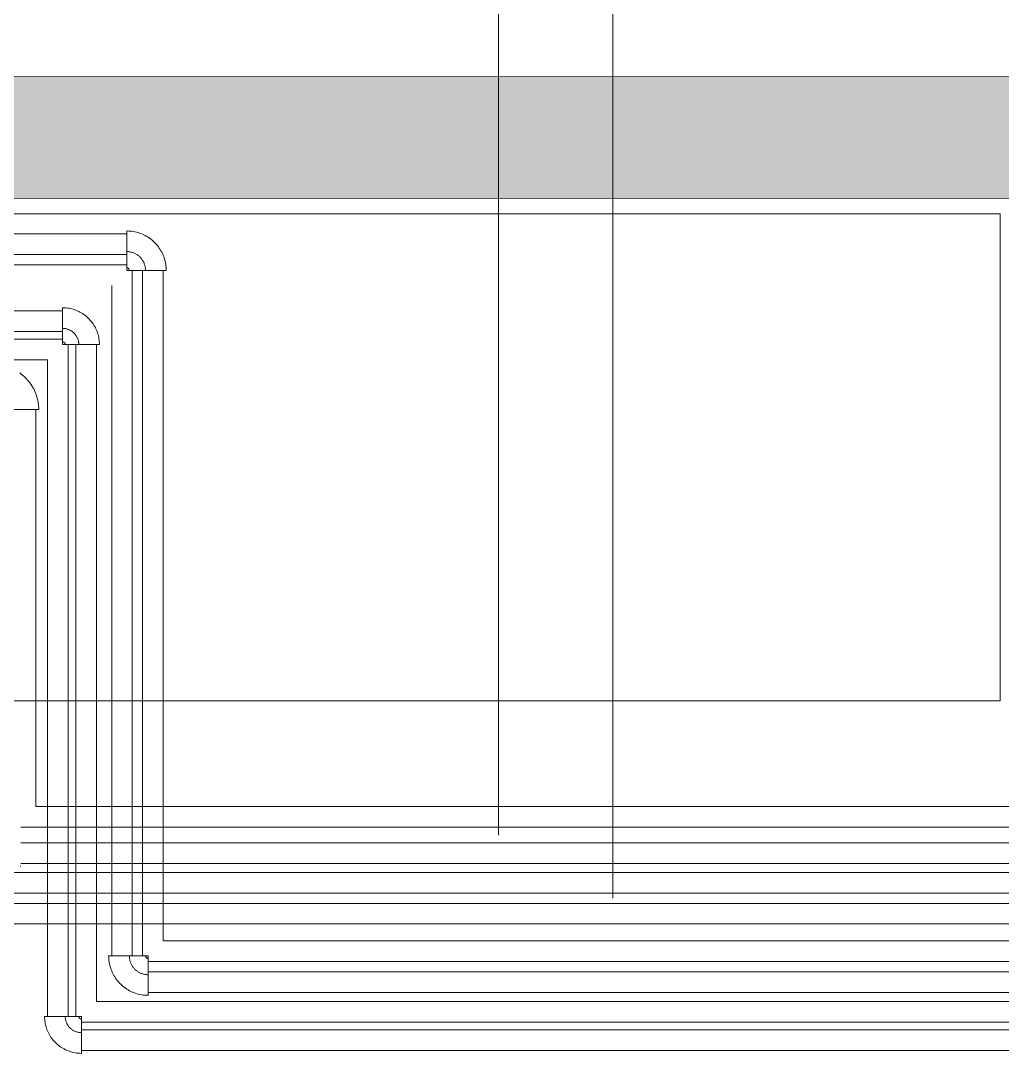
# Model space of a CAD drawing. Header units: metres. Extents: x 29 to 86.9, y -23.2 to 39.7.
# Drawn here: x 72.343 to 73.552, y -14.677 to -13.406 of the extents above; entities that cross this region are included whole.
import ezdxf

# ---------------------------------------------------------------- set-up
doc = ezdxf.new("R2010")
doc.units = ezdxf.units.M
doc.header["$LTSCALE"] = 100
doc.layers.get('0').update_dxf_attribs({"color": 254})
for name, color, linetype, lineweight in [('Arqui', 8, 'Continuous', 0), ('P-PIPE', 7, 'Continuous', 18), ('P-PIPE-IDEN', 7, 'Continuous', 9)]:
    doc.layers.add(name, color=color, linetype=linetype, lineweight=lineweight)

# ---------------------------------------------------------------- blocks, each defined once
blk = doc.blocks.new('A$C9582355f')
at = {"layer": 'Arqui', "ltscale": 0.03}
h = blk.add_hatch(color=256, dxfattribs=at)
h.dxf.hatch_style = 1
h.paths.add_polyline_path([(53.7142, 9.5392), (53.7142, 9.6892), (45.0166, 9.6891), (45.0165, 9.752), (44.8665, 9.752), (44.8666, 9.6892), (42.2667, 9.6898), (42.2668, 8.8269), (42.7667, 8.8263), (42.7667, 9.5396), (42.6167, 9.5396), (42.6166, 8.9764), (42.4168, 8.9769), (42.4167, 9.5398)])
at = {"layer": 'Arqui'}
for points in [[(53.7142, 9.5392), (53.7142, 9.6892), (42.4167, 9.6898), (42.4167, 9.5397)], [(44.5664, 9.5204), (42.8154, 9.5204), (42.8154, 8.9212), (44.5664, 8.9212)]]:
    blk.add_lwpolyline(points, close=True, dxfattribs=at)
blk = doc.blocks.new('Elbow - Welded - REFRIGERACION-V8-NIVEL 02')
at = {"layer": 'P-PIPE', "color": 1, "true_color": 0xff0000, "flags": 128}
for points in [[(72.4971, -13.713), (72.4971, -13.712), (72.497, -13.7111), (72.4969, -13.7102), (72.4968, -13.7093), (72.4966, -13.7084), (72.4964, -13.7075), (72.4962, -13.7066), (72.4959, -13.7057), (72.4956, -13.7048), (72.4953, -13.704), (72.4949, -13.7031), (72.4945, -13.7023), (72.494, -13.7015), (72.4935, -13.7007), (72.493, -13.6999), (72.4925, -13.6992), (72.4919, -13.6984), (72.4913, -13.6977), (72.4907, -13.697), (72.4901, -13.6964), (72.4894, -13.6958), (72.4887, -13.6951), (72.488, -13.6946), (72.4872, -13.694), (72.4865, -13.6935), (72.4857, -13.693), (72.4849, -13.6926), (72.484, -13.6922), (72.4832, -13.6918), (72.4823, -13.6914), (72.4815, -13.6911), (72.4806, -13.6908), (72.4797, -13.6906), (72.4788, -13.6904), (72.4779, -13.6902), (72.477, -13.69), (72.4761, -13.6899), (72.4751, -13.6899), (72.4742, -13.6898), (72.474, -13.6898)], [(72.474, -13.7098), (72.4741, -13.7098), (72.4742, -13.7098), (72.4743, -13.7098), (72.4745, -13.7098), (72.4746, -13.7099), (72.4747, -13.7099), (72.4748, -13.7099), (72.475, -13.71), (72.4751, -13.71), (72.4752, -13.71), (72.4753, -13.7101), (72.4754, -13.7101), (72.4755, -13.7102), (72.4756, -13.7103), (72.4758, -13.7103), (72.4759, -13.7104), (72.476, -13.7105), (72.4761, -13.7106), (72.4761, -13.7107), (72.4762, -13.7108), (72.4763, -13.7108), (72.4764, -13.7109), (72.4765, -13.711), (72.4766, -13.7111), (72.4766, -13.7113), (72.4767, -13.7114), (72.4768, -13.7115), (72.4768, -13.7116), (72.4769, -13.7117), (72.4769, -13.7118), (72.477, -13.7119), (72.477, -13.7121), (72.477, -13.7122), (72.4771, -13.7123), (72.4771, -13.7124), (72.4771, -13.7126), (72.4771, -13.7127), (72.4771, -13.7128), (72.4771, -13.7129), (72.4771, -13.713)]]:
    blk.add_lwpolyline(points, dxfattribs=at)
at = {"layer": 'P-PIPE', "color": 1, "true_color": 0xff0000}
for centre, major_axis, ratio, start_param, end_param in [((72.474, -13.6998), (0, 0.00997), 0.000001, 3.141614, 6.283185), ((72.474, -13.6998), (0, 0.00997), 0.000001, 0.00002, 3.141593), ((72.4871, -13.713), (0.00997, 0), 0.000021, 3.141593, 6.283184), ((72.4871, -13.713), (0.00997, 0), 0.000021, 0, 3.141592)]:
    blk.add_ellipse(centre, major_axis=major_axis, ratio=ratio, start_param=start_param, end_param=end_param, dxfattribs=at)
blk = doc.blocks.new('Elbow - Welded - REFRIGERACION-V28-NIVEL 02')
at = {"layer": 'P-PIPE', "color": 11, "true_color": 0xff8080, "flags": 128}
for points in [[(72.415, -13.8043), (72.415, -13.8035), (72.4149, -13.8027), (72.4148, -13.8019), (72.4147, -13.8012), (72.4146, -13.8004), (72.4144, -13.7996), (72.4142, -13.7988), (72.414, -13.7981), (72.4137, -13.7973), (72.4134, -13.7966), (72.4131, -13.7958), (72.4127, -13.7951), (72.4123, -13.7944), (72.4119, -13.7937), (72.4115, -13.7931), (72.411, -13.7924), (72.4105, -13.7918), (72.41, -13.7912), (72.4095, -13.7906), (72.4089, -13.79), (72.4083, -13.7895), (72.4077, -13.789), (72.4071, -13.7885), (72.4065, -13.788), (72.4058, -13.7875), (72.4051, -13.7871), (72.4044, -13.7867), (72.4037, -13.7864), (72.403, -13.786), (72.4023, -13.7857), (72.4015, -13.7855), (72.4008, -13.7852), (72.4, -13.785), (72.3992, -13.7848), (72.3984, -13.7847), (72.3976, -13.7846), (72.3968, -13.7845), (72.396, -13.7844), (72.3953, -13.7844), (72.395, -13.7844)], [(72.395, -13.8012), (72.3952, -13.8012), (72.3953, -13.8012), (72.3954, -13.8012), (72.3955, -13.8012), (72.3957, -13.8012), (72.3958, -13.8012), (72.3959, -13.8013), (72.396, -13.8013), (72.3962, -13.8014), (72.3963, -13.8014), (72.3964, -13.8015), (72.3965, -13.8015), (72.3966, -13.8016), (72.3967, -13.8016), (72.3968, -13.8017), (72.3969, -13.8018), (72.397, -13.8019), (72.3971, -13.8019), (72.3972, -13.802), (72.3973, -13.8021), (72.3974, -13.8022), (72.3975, -13.8023), (72.3976, -13.8024), (72.3976, -13.8025), (72.3977, -13.8026), (72.3978, -13.8027), (72.3978, -13.8028), (72.3979, -13.8029), (72.3979, -13.8031), (72.398, -13.8032), (72.398, -13.8033), (72.3981, -13.8034), (72.3981, -13.8035), (72.3981, -13.8037), (72.3982, -13.8038), (72.3982, -13.8039), (72.3982, -13.804), (72.3982, -13.8042), (72.3982, -13.8043), (72.3982, -13.8043)]]:
    blk.add_lwpolyline(points, dxfattribs=at)
at = {"layer": 'P-PIPE', "color": 11, "true_color": 0xff8080}
for centre, major_axis, ratio, start_param, end_param in [((72.395, -13.7928), (0, 0.00838), 0.000001, 3.141614, 6.283185), ((72.395, -13.7928), (0, 0.00838), 0.000001, 0.000021, 3.141593), ((72.4066, -13.8043), (0.00838, 0), 0.000022, 3.141593, 6.283184), ((72.4066, -13.8043), (0.00838, 0), 0.000022, 0, 3.141592)]:
    blk.add_ellipse(centre, major_axis=major_axis, ratio=ratio, start_param=start_param, end_param=end_param, dxfattribs=at)
blk = doc.blocks.new('Elbow - Welded - REFRIGERACION-V29-NIVEL 02')
at = {"layer": 'P-PIPE', "color": 11, "true_color": 0xff8080, "flags": 128}
for points in [[(72.3982, -14.6312), (72.3982, -14.632), (72.3983, -14.6328), (72.3984, -14.6336), (72.3985, -14.6344), (72.3986, -14.6352), (72.3988, -14.636), (72.399, -14.6367), (72.3992, -14.6375), (72.3995, -14.6382), (72.3998, -14.639), (72.4001, -14.6397), (72.4005, -14.6404), (72.4008, -14.6411), (72.4013, -14.6418), (72.4017, -14.6425), (72.4022, -14.6431), (72.4026, -14.6438), (72.4032, -14.6444), (72.4037, -14.6449), (72.4043, -14.6455), (72.4048, -14.6461), (72.4054, -14.6466), (72.4061, -14.6471), (72.4067, -14.6475), (72.4074, -14.648), (72.4081, -14.6484), (72.4088, -14.6488), (72.4095, -14.6492), (72.4102, -14.6495), (72.4109, -14.6498), (72.4117, -14.6501), (72.4124, -14.6503), (72.4132, -14.6505), (72.414, -14.6507), (72.4148, -14.6509), (72.4156, -14.651), (72.4163, -14.6511), (72.4171, -14.6511), (72.4179, -14.6512), (72.4182, -14.6512)], [(72.4182, -14.6344), (72.418, -14.6344), (72.4179, -14.6344), (72.4178, -14.6344), (72.4176, -14.6343), (72.4175, -14.6343), (72.4174, -14.6343), (72.4173, -14.6343), (72.4172, -14.6342), (72.417, -14.6342), (72.4169, -14.6341), (72.4168, -14.6341), (72.4167, -14.634), (72.4166, -14.634), (72.4165, -14.6339), (72.4164, -14.6338), (72.4163, -14.6338), (72.4162, -14.6337), (72.4161, -14.6336), (72.416, -14.6335), (72.4159, -14.6334), (72.4158, -14.6333), (72.4157, -14.6332), (72.4156, -14.6331), (72.4156, -14.633), (72.4155, -14.6329), (72.4154, -14.6328), (72.4154, -14.6327), (72.4153, -14.6326), (72.4152, -14.6325), (72.4152, -14.6324), (72.4152, -14.6322), (72.4151, -14.6321), (72.4151, -14.632), (72.415, -14.6319), (72.415, -14.6318), (72.415, -14.6316), (72.415, -14.6315), (72.415, -14.6314), (72.415, -14.6312), (72.415, -14.6312)]]:
    blk.add_lwpolyline(points, dxfattribs=at)
at = {"layer": 'P-PIPE', "color": 11, "true_color": 0xff8080}
for centre, major_axis, ratio, start_param, end_param in [((72.4066, -14.6312), (0.00838, 0), 0.000022, 3.141593, 6.283182), ((72.4066, -14.6312), (0.00838, 0), 0.000022, 0, 3.141589), ((72.4182, -14.6428), (0, 0.00838), 0.000003, 3.141614, 6.283185), ((72.4182, -14.6428), (0, 0.00838), 0.000003, 0.000022, 3.141593)]:
    blk.add_ellipse(centre, major_axis=major_axis, ratio=ratio, start_param=start_param, end_param=end_param, dxfattribs=at)
blk = doc.blocks.new('Elbow - Welded - REFRIGERACION-V31-NIVEL 02')
at = {"layer": 'P-PIPE', "color": 1, "true_color": 0xff0000, "flags": 128}
for points in [[(72.4771, -14.5567), (72.4772, -14.5576), (72.4772, -14.5585), (72.4773, -14.5594), (72.4774, -14.5604), (72.4776, -14.5613), (72.4778, -14.5622), (72.478, -14.5631), (72.4783, -14.5639), (72.4786, -14.5648), (72.479, -14.5657), (72.4793, -14.5665), (72.4797, -14.5673), (72.4802, -14.5682), (72.4807, -14.569), (72.4812, -14.5697), (72.4817, -14.5705), (72.4823, -14.5712), (72.4829, -14.5719), (72.4835, -14.5726), (72.4841, -14.5733), (72.4848, -14.5739), (72.4855, -14.5745), (72.4862, -14.5751), (72.487, -14.5756), (72.4878, -14.5761), (72.4886, -14.5766), (72.4894, -14.5771), (72.4902, -14.5775), (72.491, -14.5779), (72.4919, -14.5782), (72.4927, -14.5785), (72.4936, -14.5788), (72.4945, -14.5791), (72.4954, -14.5793), (72.4963, -14.5795), (72.4972, -14.5796), (72.4982, -14.5797), (72.4991, -14.5798), (72.5, -14.5798), (72.5003, -14.5798)], [(72.5003, -14.5598), (72.5001, -14.5598), (72.5, -14.5598), (72.4999, -14.5598), (72.4997, -14.5598), (72.4996, -14.5598), (72.4995, -14.5598), (72.4994, -14.5597), (72.4993, -14.5597), (72.4991, -14.5596), (72.499, -14.5596), (72.4989, -14.5595), (72.4988, -14.5595), (72.4987, -14.5594), (72.4986, -14.5594), (72.4985, -14.5593), (72.4984, -14.5592), (72.4983, -14.5591), (72.4982, -14.5591), (72.4981, -14.559), (72.498, -14.5589), (72.4979, -14.5588), (72.4978, -14.5587), (72.4977, -14.5586), (72.4977, -14.5585), (72.4976, -14.5584), (72.4975, -14.5583), (72.4975, -14.5582), (72.4974, -14.5581), (72.4973, -14.5579), (72.4973, -14.5578), (72.4973, -14.5577), (72.4972, -14.5576), (72.4972, -14.5575), (72.4972, -14.5573), (72.4971, -14.5572), (72.4971, -14.5571), (72.4971, -14.557), (72.4971, -14.5568), (72.4971, -14.5567), (72.4971, -14.5567)]]:
    blk.add_lwpolyline(points, dxfattribs=at)
at = {"layer": 'P-PIPE', "color": 1, "true_color": 0xff0000}
for centre, major_axis, ratio, start_param, end_param in [((72.4871, -14.5567), (0.00997, 0), 0.000021, 3.141589, 6.283182), ((72.4871, -14.5567), (0.00997, 0), 0.000021, 6.283182, 9.424775), ((72.5003, -14.5698), (0, 0.00997), 0.000003, 3.141614, 6.283207), ((72.5003, -14.5698), (0, 0.00997), 0.000003, 0.000021, 3.141614)]:
    blk.add_ellipse(centre, major_axis=major_axis, ratio=ratio, start_param=start_param, end_param=end_param, dxfattribs=at)

msp = doc.modelspace()

# ---------------------------------------------------------------- linework, layer by layer
at = {"layer": 'P-PIPE', "color": 1, "true_color": 0xff0000}
for p, q in [((72.474, -13.6681), (70.5976, -13.6681)), ((72.474, -13.6935), (70.5976, -13.6935)), ((72.474, -13.7062), (72.474, -13.6935)), ((70.5976, -13.7062), (72.474, -13.7062)), ((72.4808, -13.713), (72.4808, -14.5567)), ((72.4935, -14.5567), (72.4935, -13.713)), ((72.5189, -14.5381), (72.5189, -13.713)), ((72.4554, -13.7316), (72.4554, -14.5567)), ((72.3107, -13.8842), (72.3656, -13.8842)), ((72.362, -14.373), (72.362, -13.8842)), ((75.4139, -14.373), (72.362, -14.373)), ((75.4325, -14.3984), (72.3434, -14.3984)), ((72.3434, -14.4174), (75.4325, -14.4174)), ((72.3434, -14.4428), (75.4325, -14.4428)), ((80.6579, -14.5381), (72.5189, -14.5381)), ((80.6579, -14.5635), (72.5003, -14.5635)), ((72.5003, -14.5762), (80.6579, -14.5762)), ((72.5003, -14.6016), (80.6393, -14.6016))]:
    msp.add_line(p, q, dxfattribs=at)
at = {"layer": 'P-PIPE', "color": 11, "true_color": 0xff8080}
for p, q in [((72.395, -13.7627), (70.6836, -13.7627)), ((72.395, -13.7881), (70.6836, -13.7881)), ((72.395, -13.7976), (72.395, -13.7881)), ((70.6836, -13.7976), (72.395, -13.7976)), ((72.4018, -13.8044), (72.4018, -14.6313)), ((72.4114, -14.6313), (72.4114, -13.8044)), ((72.4368, -14.6127), (72.4368, -13.8044)), ((70.7022, -13.823), (72.3764, -13.823)), ((72.3764, -13.823), (72.3764, -14.6313)), ((75.4949, -14.4539), (72.2766, -14.4539)), ((75.5135, -14.4793), (72.258, -14.4793)), ((72.258, -14.492), (75.5135, -14.492)), ((72.258, -14.5174), (75.5135, -14.5174)), ((80.587, -14.6127), (72.4368, -14.6127)), ((80.587, -14.6381), (72.4182, -14.6381)), ((72.4182, -14.6476), (80.587, -14.6476)), ((72.4182, -14.673), (80.5684, -14.673))]:
    msp.add_line(p, q, dxfattribs=at)
at = {"layer": 'P-PIPE', "color": 1, "true_color": 0xff0000, "flags": 128}
for points in [[(72.5225, -13.713), (72.5224, -13.7111), (72.5223, -13.7091), (72.5221, -13.7072), (72.5219, -13.7053), (72.5215, -13.7034), (72.5211, -13.7015), (72.5206, -13.6996), (72.52, -13.6977), (72.5194, -13.6959), (72.5187, -13.6941), (72.5179, -13.6923), (72.517, -13.6906), (72.5161, -13.6889), (72.5151, -13.6872), (72.514, -13.6856), (72.5129, -13.684), (72.5117, -13.6825), (72.5104, -13.681), (72.5091, -13.6796), (72.5078, -13.6782), (72.5063, -13.6769), (72.5049, -13.6756), (72.5034, -13.6744), (72.5018, -13.6733), (72.5002, -13.6722), (72.4985, -13.6712), (72.4968, -13.6702), (72.4951, -13.6693), (72.4933, -13.6685), (72.4915, -13.6678), (72.4897, -13.6671), (72.4879, -13.6665), (72.486, -13.666), (72.4841, -13.6656), (72.4822, -13.6652), (72.4803, -13.6649), (72.4784, -13.6647), (72.4764, -13.6646), (72.4745, -13.6645), (72.474, -13.6645)], [(72.3656, -13.8842), (72.3656, -13.882), (72.3654, -13.8798), (72.3652, -13.8776), (72.3649, -13.8755), (72.3645, -13.8733), (72.364, -13.8712), (72.3635, -13.8691), (72.3628, -13.867), (72.3621, -13.8649), (72.3613, -13.8628), (72.3604, -13.8608), (72.3594, -13.8589), (72.3584, -13.857), (72.3572, -13.8551), (72.356, -13.8532), (72.3547, -13.8514), (72.3534, -13.8497), (72.352, -13.848), (72.3505, -13.8464), (72.349, -13.8449), (72.3474, -13.8434), (72.3457, -13.8419), (72.344, -13.8406), (72.3422, -13.8393)], [(72.3428, -14.4464), (72.3434, -14.4464)], [(72.4517, -14.5567), (72.4518, -14.5587), (72.4519, -14.5606), (72.4521, -14.5625), (72.4524, -14.5644), (72.4527, -14.5664), (72.4531, -14.5682), (72.4536, -14.5701), (72.4542, -14.572), (72.4548, -14.5738), (72.4556, -14.5756), (72.4564, -14.5774), (72.4572, -14.5791), (72.4582, -14.5808), (72.4591, -14.5825), (72.4602, -14.5841), (72.4613, -14.5857), (72.4625, -14.5872), (72.4638, -14.5887), (72.4651, -14.5901), (72.4665, -14.5915), (72.4679, -14.5928), (72.4693, -14.5941), (72.4709, -14.5953), (72.4724, -14.5965), (72.474, -14.5975), (72.4757, -14.5986), (72.4774, -14.5995), (72.4791, -14.6004), (72.4809, -14.6012), (72.4827, -14.6019), (72.4845, -14.6026), (72.4863, -14.6032), (72.4882, -14.6037), (72.4901, -14.6042), (72.492, -14.6045), (72.4939, -14.6048), (72.4959, -14.605), (72.4978, -14.6052), (72.4997, -14.6052), (72.5003, -14.6052)]]:
    msp.add_lwpolyline(points, dxfattribs=at)
at = {"layer": 'P-PIPE', "color": 11, "true_color": 0xff8080, "flags": 128}
for points in [[(72.4404, -13.8044), (72.4403, -13.8026), (72.4402, -13.8008), (72.4401, -13.7989), (72.4398, -13.7972), (72.4395, -13.7954), (72.4391, -13.7936), (72.4386, -13.7918), (72.4381, -13.7901), (72.4375, -13.7884), (72.4368, -13.7867), (72.4361, -13.7851), (72.4353, -13.7834), (72.4344, -13.7818), (72.4335, -13.7803), (72.4325, -13.7788), (72.4314, -13.7773), (72.4303, -13.7759), (72.4291, -13.7745), (72.4279, -13.7731), (72.4266, -13.7718), (72.4253, -13.7706), (72.4239, -13.7694), (72.4225, -13.7683), (72.421, -13.7672), (72.4195, -13.7662), (72.418, -13.7653), (72.4164, -13.7644), (72.4148, -13.7636), (72.4131, -13.7628), (72.4115, -13.7621), (72.4098, -13.7615), (72.408, -13.7609), (72.4063, -13.7605), (72.4045, -13.76), (72.4027, -13.7597), (72.401, -13.7594), (72.3991, -13.7592), (72.3973, -13.7591), (72.3955, -13.759), (72.395, -13.759)], [(72.3728, -14.6313), (72.3728, -14.6331), (72.373, -14.6349), (72.3731, -14.6367), (72.3734, -14.6385), (72.3737, -14.6403), (72.3741, -14.642), (72.3746, -14.6438), (72.3751, -14.6455), (72.3757, -14.6472), (72.3764, -14.6489), (72.3771, -14.6506), (72.3779, -14.6522), (72.3788, -14.6538), (72.3797, -14.6553), (72.3807, -14.6569), (72.3818, -14.6583), (72.3829, -14.6598), (72.3841, -14.6612), (72.3853, -14.6625), (72.3866, -14.6638), (72.3879, -14.665), (72.3893, -14.6662), (72.3907, -14.6673), (72.3921, -14.6684), (72.3937, -14.6694), (72.3952, -14.6704), (72.3968, -14.6712), (72.3984, -14.6721), (72.4, -14.6728), (72.4017, -14.6735), (72.4034, -14.6741), (72.4052, -14.6747), (72.4069, -14.6752), (72.4087, -14.6756), (72.4104, -14.6759), (72.4122, -14.6762), (72.414, -14.6764), (72.4159, -14.6765), (72.4177, -14.6766), (72.4182, -14.6766)]]:
    msp.add_lwpolyline(points, dxfattribs=at)
at = {"layer": 'P-PIPE', "color": 1, "true_color": 0xff0000}
for centre, start, end in [((72.474, -13.713), 360, 90), ((72.474, -13.713), 360, 90), ((72.5003, -14.5567), 180, 270), ((72.5003, -14.5567), 180, 270)]:
    msp.add_arc(centre, 0.000329, start, end, dxfattribs=at)
at = {"layer": 'P-PIPE', "color": 11, "true_color": 0xff8080}
for centre, start, end in [((72.395, -13.8044), 360, 90), ((72.395, -13.8044), 360, 90), ((72.4182, -14.6313), 180, 270), ((72.4182, -14.6313), 180, 270)]:
    msp.add_arc(centre, 0.000318, start, end, dxfattribs=at)
at = {"layer": 'P-PIPE', "color": 1, "true_color": 0xff0000}
for centre, major_axis, ratio, start_param, end_param in [((72.474, -13.6999), (0, 0.0354), 0.000001, 0.000021, 1.570818), ((72.474, -13.6999), (0, 0.0354), 0.000001, 4.71241, 6.283185), ((72.474, -13.6999), (0, 0.0317), 0.000001, 4.712389, 6.283185), ((72.474, -13.6999), (0, 0.0317), 0.000001, 0, 1.570796), ((72.474, -13.6999), (0, 0.0317), 0.000001, 4.285498, 4.712389), ((72.474, -13.6999), (0, 0.0317), 0.000001, 1.570796, 1.99773), ((72.474, -13.6999), (0, 0.0354), 0.000001, 1.570818, 1.941624), ((72.474, -13.6999), (0, 0.0354), 0.000001, 4.341604, 4.71241), ((72.4871, -13.713), (0.0318, 0), 0.000021, 1.570796, 1.997708), ((72.4871, -13.713), (0.0318, 0), 0.000021, 4.285475, 4.712389), ((72.4871, -13.713), (0.0354, 0), 0.000021, 1.570795, 1.941602), ((72.4871, -13.713), (0.0354, 0), 0.000021, 4.341582, 4.712388), ((72.4871, -13.713), (0.00635, 0), 0.000021, 3.141593, 4.712389), ((72.4871, -13.713), (0.00635, 0), 0.000021, 1.570796, 3.141593), ((72.4871, -13.713), (0.00635, 0), 0.000021, 4.712389, 6.283185), ((72.4871, -13.713), (0.00635, 0), 0.000021, 0, 1.570796), ((72.4871, -13.713), (0.0354, 0), 0.000021, 0.000001, 1.570795), ((72.4871, -13.713), (0.0354, 0), 0.000021, 4.712388, 6.283185), ((72.4871, -13.713), (0.0318, 0), 0.000021, 0, 1.570796), ((72.4871, -13.713), (0.0318, 0), 0.000021, 4.712389, 6.283185), ((72.4871, -14.5567), (0.0354, 0), 0.000021, 1.570793, 3.141593), ((72.4871, -14.5567), (0.0354, 0), 0.000021, 3.141596, 4.712386), ((72.4871, -14.5567), (0.0318, 0), 0.000021, 3.141593, 4.712389), ((72.4871, -14.5567), (0.0318, 0), 0.000021, 1.570796, 3.141593), ((72.4871, -14.5567), (0.00635, 0), 0.000021, 1.570796, 3.141593), ((72.4871, -14.5567), (0.00635, 0), 0.000021, 3.141593, 4.712389), ((72.4871, -14.5567), (0.00635, 0), 0.000021, 0, 1.570796), ((72.4871, -14.5567), (0.00635, 0), 0.000021, 4.712389, 6.283185), ((72.4871, -14.5567), (-0.0317, 0), 0.000021, 1.570796, 1.997706), ((72.4871, -14.5567), (0.0318, 0), 0.000021, 1.14388, 1.570796), ((72.4871, -14.5567), (0.0354, 0), 0.000021, 1.199987, 1.570793), ((72.4871, -14.5567), (0.0354, 0), 0.000021, 4.712386, 5.083192), ((72.5003, -14.5699), (0, 0.0317), 0.000003, 1.143905, 1.570796), ((72.5003, -14.5699), (0, 0.0318), 0.000003, 4.712389, 5.139323), ((72.5003, -14.5699), (0, 0.0354), 0.000003, 1.200011, 1.570818), ((72.5003, -14.5699), (0, 0.0354), 0.000003, 4.71241, 5.083216), ((72.5003, -14.5699), (0, 0.00635), 0.000003, 4.712389, 6.283185), ((72.5003, -14.5699), (0, 0.00635), 0.000003, 0, 1.570796), ((72.5003, -14.5699), (0, 0.00635), 0.000003, 3.141593, 4.712389), ((72.5003, -14.5699), (0, 0.00635), 0.000003, 1.570796, 3.141593), ((72.5003, -14.5699), (0, 0.0354), 0.000003, 1.570818, 3.141593), ((72.5003, -14.5699), (0, 0.0354), 0.000003, 3.141614, 4.71241), ((72.5003, -14.5699), (0, 0.0318), 0.000003, 1.570796, 3.141593), ((72.5003, -14.5699), (0, 0.0318), 0.000003, 3.141593, 4.712389)]:
    msp.add_ellipse(centre, major_axis=major_axis, ratio=ratio, start_param=start_param, end_param=end_param, dxfattribs=at)
at = {"layer": 'P-PIPE', "color": 11, "true_color": 0xff8080}
for centre, major_axis, ratio, start_param, end_param in [((72.395, -13.7928), (0, 0.0338), 0.000001, 0.000022, 1.570818), ((72.395, -13.7928), (0, 0.0338), 0.000001, 4.712411, 6.283185), ((72.395, -13.7928), (0, 0.0302), 0.000001, 0, 1.570796), ((72.395, -13.7928), (0, 0.0302), 0.000001, 4.712389, 6.283185), ((72.395, -13.7928), (0, 0.0338), 0.000001, 1.570818, 1.910015), ((72.395, -13.7928), (0, 0.0338), 0.000001, 4.373213, 4.712411), ((72.395, -13.7928), (0, 0.0302), 0.000001, 1.570796, 1.964102), ((72.395, -13.7928), (0, 0.0302), 0.000001, 4.319127, 4.712389), ((72.4066, -13.8044), (0.0302, 0), 0.000022, 1.570796, 1.964079), ((72.4066, -13.8044), (0.0302, 0), 0.000022, 4.319104, 4.712389), ((72.4066, -13.8044), (0.0338, 0), 0.000022, 1.570795, 1.909993), ((72.4066, -13.8044), (0.0338, 0), 0.000022, 4.37319, 4.712388), ((72.4066, -13.8044), (0.00476, 0), 0.000022, 3.141593, 4.712389), ((72.4066, -13.8044), (0.00476, 0), 0.000022, 1.570796, 3.141593), ((72.4066, -13.8044), (0.00476, 0), 0.000022, 4.712389, 6.283185), ((72.4066, -13.8044), (0.00476, 0), 0.000022, 0, 1.570796), ((72.4066, -13.8044), (0.0302, 0), 0.000022, 0, 1.570796), ((72.4066, -13.8044), (0.0302, 0), 0.000022, 4.712389, 6.283185), ((72.4066, -13.8044), (0.0338, 0), 0.000022, 0.000001, 1.570795), ((72.4066, -13.8044), (0.0338, 0), 0.000022, 4.712388, 6.283185), ((72.4066, -14.6313), (0.0338, 0), 0.000022, 1.570793, 3.141593), ((72.4066, -14.6313), (0.0338, 0), 0.000022, 3.141596, 4.712386), ((72.4066, -14.6313), (-0.0302, 0), 0.000022, 0, 1.570796), ((72.4066, -14.6313), (0.0302, 0), 0.000022, 1.570796, 3.141593), ((72.4066, -14.6313), (0.00476, 0), 0.000022, 1.570796, 3.141593), ((72.4066, -14.6313), (0.00476, 0), 0.000022, 3.141593, 4.712389), ((72.4066, -14.6313), (0.00476, 0), 0.000022, 0, 1.570796), ((72.4066, -14.6313), (0.00476, 0), 0.000022, 4.712389, 6.283185), ((72.4066, -14.6313), (0.0338, 0), 0.000022, 1.231596, 1.570793), ((72.4066, -14.6313), (0.0338, 0), 0.000022, 4.712386, 5.051583), ((72.4066, -14.6313), (-0.0302, 0), 0.000022, 1.570796, 1.964077), ((72.4066, -14.6313), (0.0302, 0), 0.000022, 1.177509, 1.570796), ((72.4182, -14.6428), (0, 0.0302), 0.000003, 4.712389, 5.105694), ((72.4182, -14.6428), (0, 0.0302), 0.000003, 1.177534, 1.570796), ((72.4182, -14.6428), (0, 0.0338), 0.000003, 1.23162, 1.570818), ((72.4182, -14.6428), (0, 0.0338), 0.000003, 4.712411, 5.051608), ((72.4182, -14.6428), (0, 0.00476), 0.000003, 0, 1.570796), ((72.4182, -14.6428), (0, 0.00476), 0.000003, 4.712389, 6.283185), ((72.4182, -14.6428), (0, 0.00476), 0.000003, 1.570796, 3.141593), ((72.4182, -14.6428), (0, 0.00476), 0.000003, 3.141593, 4.712389), ((72.4182, -14.6428), (0, 0.0302), 0.000003, 3.141593, 4.712389), ((72.4182, -14.6428), (0, 0.0302), 0.000003, 1.570796, 3.141593), ((72.4182, -14.6428), (0, 0.0338), 0.000003, 1.570818, 3.141593), ((72.4182, -14.6428), (0, 0.0338), 0.000003, 3.141614, 4.712411)]:
    msp.add_ellipse(centre, major_axis=major_axis, ratio=ratio, start_param=start_param, end_param=end_param, dxfattribs=at)
at = {"layer": 'P-PIPE-IDEN'}
for p, q in [((73.0724, -14.4856), (73.0724, -12.9103)), ((72.9314, -14.4079), (72.9314, -13.1953))]:
    msp.add_line(p, q, dxfattribs=at)

# ---------------------------------------------------------------- block references
msp.add_blockref('A$C9582355f', (28.9827, -23.164))
at = {"layer": 'P-PIPE', "color": 1, "true_color": 0xff0000}
for name in ['Elbow - Welded - REFRIGERACION-V8-NIVEL 02', 'Elbow - Welded - REFRIGERACION-V31-NIVEL 02']:
    msp.add_blockref(name, (0, 0), dxfattribs=at)
at = {"layer": 'P-PIPE', "color": 11, "true_color": 0xff8080}
for name in ['Elbow - Welded - REFRIGERACION-V28-NIVEL 02', 'Elbow - Welded - REFRIGERACION-V29-NIVEL 02']:
    msp.add_blockref(name, (0, 0), dxfattribs=at)

doc.saveas('drawing.dxf')
